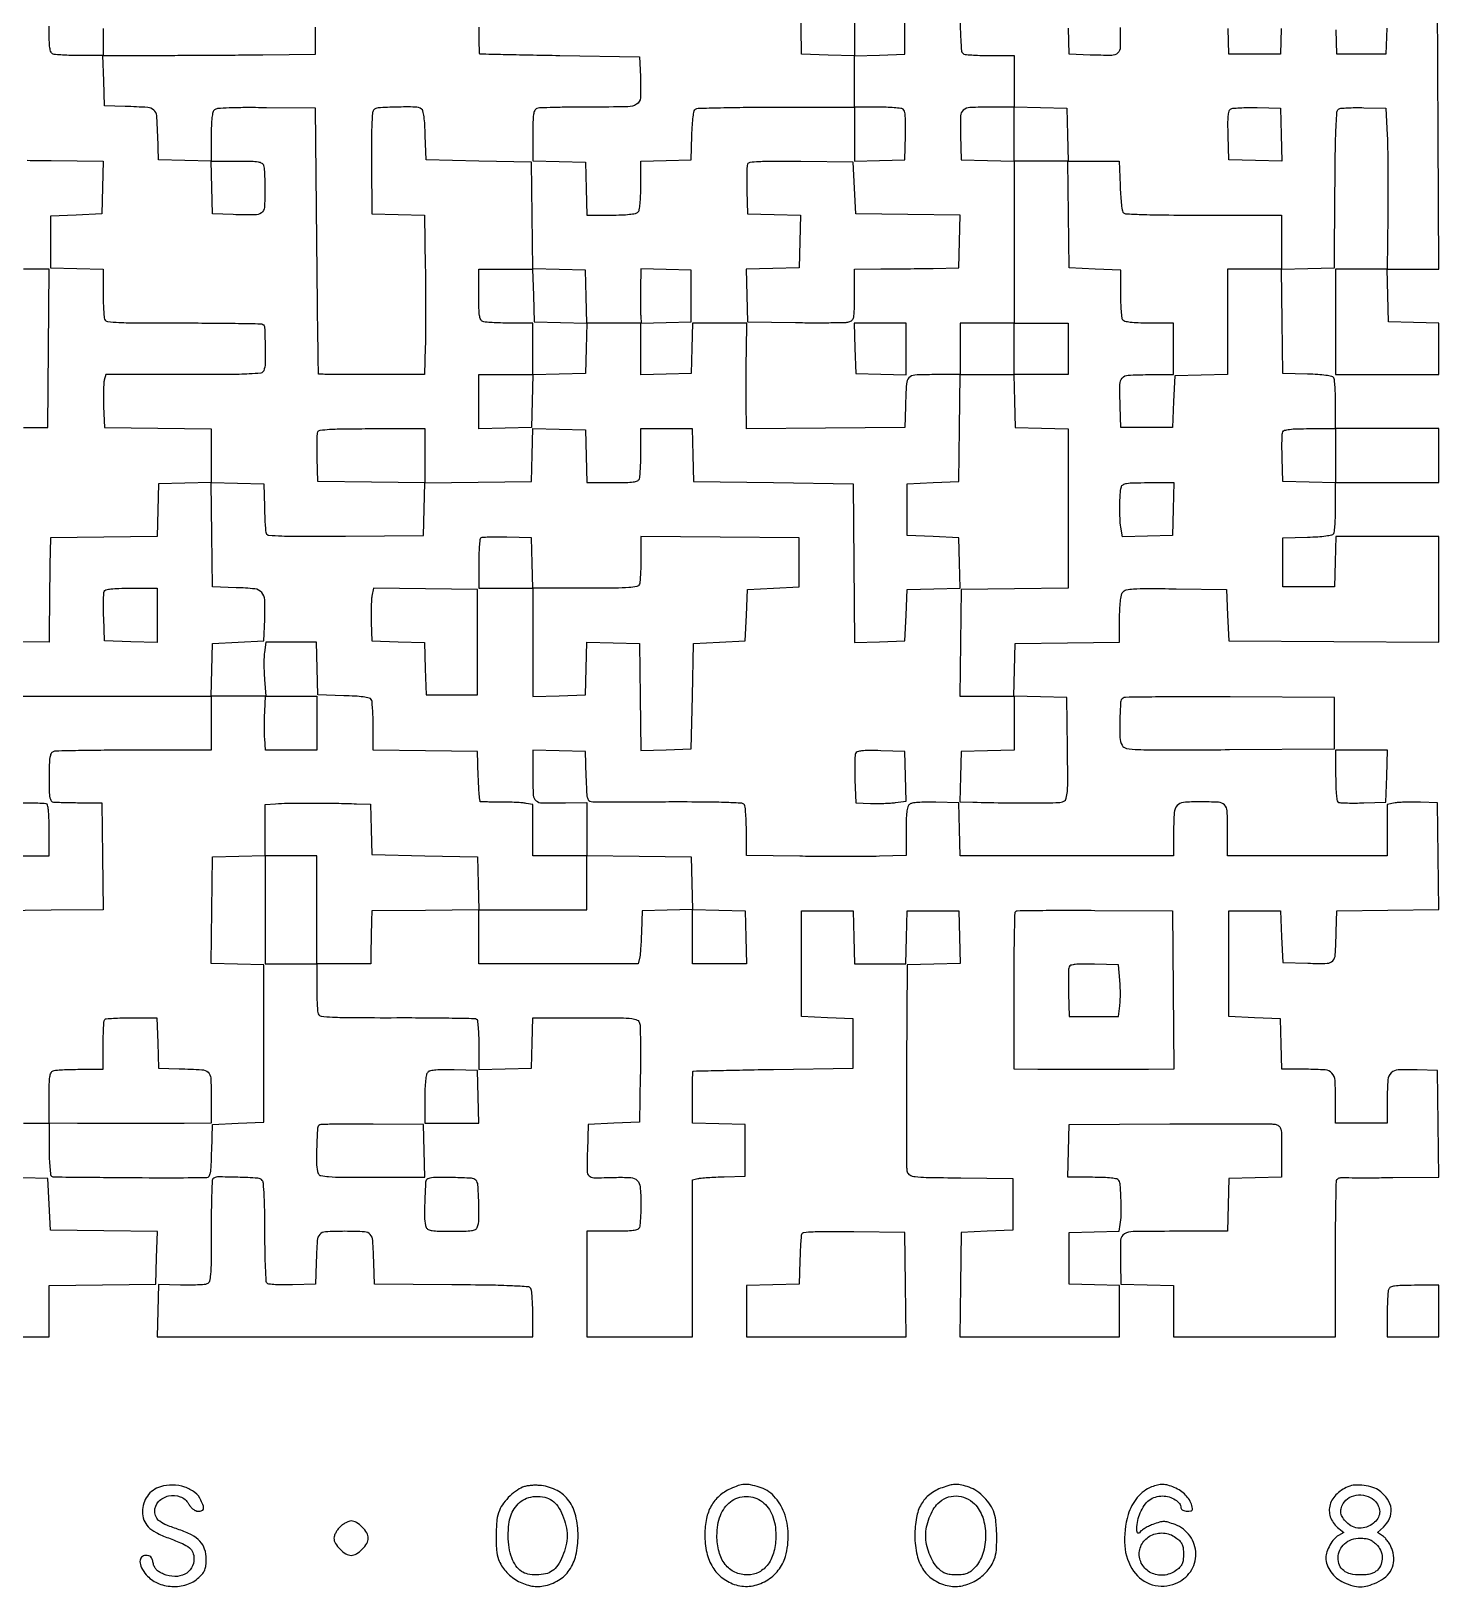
# Model space of a CAD drawing. Extents: x 179 to 1071, y 112 to 1107.
# Drawn here: x 498 to 1071, y 112 to 746 of the extents above; entities that cross this region are included whole.
import ezdxf

# ---------------------------------------------------------------- set-up
doc = ezdxf.new("R2010")
doc.units = 0

msp = doc.modelspace()

# ---------------------------------------------------------------- linework, layer by layer
for points in [[(494.5, 301), (505, 301), (505, 290.559017, 0.008657), (505.070888, 286.465158, 0.013772), (505.288529, 282.968933, 0.008562), (505.593114, 280.128794, 0.227104), (505.994489, 279.503406, 0.136948), (507.16578, 279.164857, 0.000172), (531.767405, 278.947773, 0.00171), (554.050279, 278.835006, 0.00518), (569.216168, 278.967251, 0.248874), (570.132959, 279.476361, 0.098478), (570.684103, 280.857369, 0.034931), (571.002002, 283.644609, 0.004334), (571.216168, 289.75), (571.5, 300.5), (582, 301), (592.5, 301.5), (592.5, 333.5), (592.5, 365.5), (581.730592, 365.784029), (570.961185, 366.068057), (571.230592, 387.784029), (571.5, 409.5), (582.25, 409.783832), (593, 410.067663), (593, 388.033832), (593, 366), (603.5, 366), (614, 366), (614, 356.581787, 0.005955), (614.04434, 352.859136, 0.007835), (614.178441, 349.465166, 0.005921), (614.368182, 346.637538, 0.072015), (614.607457, 345.580567, 0.27851), (615.796305, 344.65573, 0.017494), (620.408816, 344.272477, 0.011076), (628.492564, 344.064158, 0.001282), (646.627967, 344.045121, -0.001807), (658.7405, 344.019687, -0.002876), (669.101161, 343.900887, -0.000629), (678.187109, 343.732989, -0.134258), (679.02051, 343.487324, -0.22646), (679.410077, 342.881967, -0.008523), (679.712275, 340.129688, -0.013906), (679.929058, 336.773553, -0.009173), (680, 332.907151), (680, 322.932337), (690.75, 323.216168), (701.5, 323.5), (701.784983, 333.75), (702.069966, 344), (723.515931, 344, -0.001336), (737.781291, 343.961896, -0.02415), (742.337042, 343.717325, -0.09617), (744.485604, 343.06756, -0.214282), (745.514925, 341.75, -0.054752), (745.724644, 340.165821, -0.00239), (745.822084, 334.579687, -0.004035), (745.852547, 327.942519, -0.002866), (745.783977, 320.5), (745.5, 301.5), (735, 301), (724.5, 300.5), (724.216168, 289.75, 0.006962), (724.113369, 281.508436, 0.201823), (724.918084, 279.603758, 0.196741), (726.849533, 278.822811, 0.006571), (735.272662, 278.969607, -0.02094), (741.865687, 278.895066, -0.182486), (744.500513, 277.736776, -0.18044), (745.728324, 275.119109, -0.020388), (746, 268.459343, -0.006737), (745.955636, 265.166839, -0.008607), (745.821697, 262.135807, -0.006925), (745.631347, 259.610155, -0.069445), (745.393011, 258.581787, -0.205218), (744.601595, 257.76761, -0.063068), (742.913621, 257.30265, -0.030363), (739.960143, 257.059586, -0.005351), (734.393011, 257), (724, 257), (724, 235.5), (724, 214), (745.5, 214), (767, 214), (767, 245.980948), (767, 277.961896), (769.25, 278.480168, -0.033722), (770.597664, 278.696236, -0.005034), (773.335938, 278.919864, -0.005643), (776.580697, 279.115214, -0.004838), (780, 279.24922), (788.5, 279.5), (788.5, 290), (788.5, 300.5), (777.75, 300.783832), (767, 301.067663), (767, 311.533832, -0.002236), (767.018011, 315.561804, -0.003614), (767.073437, 318.988779, -0.000693), (767.148101, 322.000494, -0.211546), (767.25, 322.215202, -0.17361), (767.485732, 322.305806, -0.000063), (776.973438, 322.524285, -0.001003), (787.520802, 322.744669, -0.000608), (800, 322.965202), (832.5, 323.5), (832.5, 333.5), (832.5, 343.5), (822, 344), (811.5, 344.5), (811.5, 366), (811.5, 387.5), (822, 387.5), (832.5, 387.5), (832.783832, 376.75), (833.067663, 366), (843.5, 366), (853.932337, 366), (854.216168, 376.75), (854.5, 387.5), (865, 387.5), (875.5, 387.5), (875.783485, 376.784171), (876.06697, 366.068343), (865.283485, 365.784171), (854.5, 365.5), (854.218667, 324.5, 0.001277), (854.15028, 308.624761, 0.001966), (854.180188, 294.888642, 0.000627), (854.267787, 282.991142, 0.057873), (854.482738, 281.269847, 0.215788), (855.50979, 279.959836, 0.091895), (857.688437, 279.291741, 0.023989), (862.277749, 278.986982, 0.001409), (876.264071, 278.769847), (897.5, 278.5), (897.5, 268), (897.5, 257.5), (887, 257), (876.5, 256.5), (876.230112, 235.25), (875.960225, 214), (908.480112, 214), (941, 214), (941, 224.465017), (941, 234.930034), (930.75, 235.215017), (920.5, 235.5), (920.5, 246), (920.5, 256.5), (930.631735, 256.783677), (940.763471, 257.067355), (941.265853, 259.783677, 0.042686), (941.639743, 263.603785, 0.011554), (941.573654, 269.687402, 0.007485), (941.273638, 275.812799, 0.123147), (940.655298, 277.75, 0.201952), (939.836807, 278.332133, 0.02598), (937.668376, 278.699289, 0.021452), (934.490852, 278.93128, 0.007496), (929.907151, 279), (919.932337, 279), (920.216168, 289.75), (920.5, 300.5), (961.5, 300.778022, -0.001281), (977.376623, 300.845017, -0.00197), (991.117188, 300.813672, -0.000633), (1003.014886, 300.72459, -0.057504), (1004.75, 300.50897, -0.13626), (1006.014143, 299.80291, -0.14825), (1006.683066, 298.56738, -0.046798), (1006.951213, 296.102006, -0.003703), (1007, 289.51478), (1007, 279.067663), (996.25, 278.783832), (985.5, 278.5), (985.216168, 267.75), (984.932337, 257), (963.48522, 257, 0.003172), (946.489098, 256.892187, 0.130219), (942.969477, 255.911786, 0.255109), (941.429219, 253.345662, 0.015238), (941.330622, 244), (941.5, 235.5), (952.25, 235.216168), (963, 234.932337), (963, 224.466168), (963, 214), (995.971999, 214), (1028.943997, 214), (1028.926467, 245.521819, -0.001883), (1028.965495, 257.679269, -0.002991), (1029.100359, 268.085501, -0.000681), (1029.285424, 277.198765, -0.133766), (1029.543058, 278.069669, -0.10555), (1029.907827, 278.450472, -0.059311), (1030.478946, 278.746421, -0.055273), (1031.156048, 278.91872, -0.059205), (1031.83859, 278.932696, 0.023279), (1033.047342, 278.870692, 0.00059), (1038.525502, 278.8514, 0.00126), (1044.957015, 278.852547, 0.000859), (1052.269502, 278.884846), (1071.039005, 279), (1070.769502, 300.75), (1070.5, 322.5), (1062.259538, 322.790288, 0.017872), (1054.49937, 322.786195, 0.184841), (1051.608188, 321.557606, 0.185014), (1050.277655, 318.713153, 0.017911), (1050, 310.964816), (1050, 301), (1039.5, 301), (1029, 301), (1029, 310.065741, 0.014488), (1028.756688, 318.46081, 0.174233), (1027.507482, 321.391309, 0.190134), (1024.726697, 322.724509, 0.017821), (1016.999799, 323), (1007.069966, 323), (1006.784983, 333.25), (1006.5, 343.5), (996, 344), (985.5, 344.5), (985.5, 366), (985.5, 387.5), (996, 387.5), (1006.5, 387.5), (1007, 377), (1007.5, 366.5), (1017.722245, 366.215323, 0.012089), (1025.525487, 366.186732, 0.207027), (1027.801979, 367.227472, 0.170037), (1028.832102, 369.685433, 0.007628), (1029.24922, 379), (1029.5, 387.5), (1050.269446, 387.770348), (1071.038891, 388.040695), (1070.769446, 409.770348), (1070.5, 431.5), (1063.5, 431.807779, 0.009375), (1060.58164, 431.88131, 0.008811), (1057.601562, 431.84799, 0.008811), (1054.961002, 431.725313, 0.029867), (1053.25, 431.512466), (1050, 430.909374), (1050, 420.454687), (1050, 410), (1039.5, 409.964286, -0.000287), (1034.651822, 409.950582, -0.000157), (1028.70625, 409.939062, -0.000157), (1022.665767, 409.931147, -0.000249), (1017.5, 409.928571, -0.000249), (1012.334233, 409.931147, -0.000157), (1006.29375, 409.939062, -0.000157), (1000.348178, 409.950582, -0.000287), (995.5, 409.964286), (985, 410), (985, 420.383369, 0.011924), (984.812508, 428.24427, 0.183306), (983.75002, 430.686975, 0.188442), (981.346514, 431.77596, 0.012724), (973.684259, 431.986345, 0.021785), (967.005257, 431.70861, 0.192087), (964.414889, 430.4101, 0.167476), (963.239573, 427.588612, 0.015708), (963, 419.964816), (963, 410), (952.5, 409.964286, -0.000493), (941.956245, 409.938817, -0.000357), (930.215658, 409.930423, -0.000283), (915.974222, 409.938495, -0.000133), (897.533832, 409.964286), (876.067663, 410), (875.783832, 420.75), (875.5, 431.5), (866.149285, 431.788859, 0.009044), (862.042317, 431.84141, 0.018924), (858.849829, 431.703614, 0.020746), (856.486141, 431.412685, 0.132968), (855.399285, 430.916414, 0.153918), (854.729117, 429.876893, 0.035195), (854.315031, 427.800375, 0.02424), (854.070248, 424.668552, 0.007383), (854, 419.911387), (854, 410.067663), (843.25, 409.783832, -0.005064), (837.674174, 409.693111, -0.001561), (829.26875, 409.667736, -0.001561), (819.865523, 409.698071, -0.001714), (810.75, 409.787186), (789, 410.074372), (788.984687, 419.787186, 0.007449), (788.921913, 423.597425, 0.010331), (788.744276, 427.008299, 0.007157), (788.497575, 429.836519, 0.116676), (788.187767, 430.730426, 0.240104), (787.085444, 431.381616, 0.006035), (781.099863, 431.682505, 0.008124), (772.274087, 431.875895, 0.001892), (757.45308, 431.903709, -0.000249), (745.849231, 431.887357, -0.000382), (735.794931, 431.885886, -0.000124), (727.087835, 431.89343, -0.010898), (725.784983, 431.923282, -0.239243), (724.8732, 432.43853, -0.099191), (724.320971, 433.785652, -0.036199), (723.999923, 436.472204, -0.004694), (723.784983, 442.25), (723.5, 452.5), (712.75, 452.783832), (702, 453.067663), (702, 442.650409, 0.011893), (702.189374, 434.689822, 0.209621), (703.309549, 432.433584, 0.173537), (705.820468, 431.508311, 0.007677), (715.25, 431.564379), (724, 431.750781), (724, 420.87539), (724, 410), (713, 410), (702, 410), (702, 420.420545), (702, 430.841089), (699.25, 431.351952, 0.027039), (697.723363, 431.550936, 0.006067), (695.104687, 431.717216, 0.006276), (692.073046, 431.834682, 0.006037), (689, 431.878021, -0.000644), (686.074434, 431.887722, -0.000936), (683.493089, 431.904442, -0.000463), (681.29991, 431.924786, -0.016083), (680.784983, 431.946613, -0.35974), (680.490142, 432.229765, -0.004554), (680.196289, 434.995255, -0.01072), (679.945704, 438.316231, -0.006519), (679.784983, 442.25), (679.5, 452.5), (658.25, 452.769888), (637, 453.039775), (636.984687, 462.769888, 0.007333), (636.922722, 466.585492, 0.010199), (636.747502, 469.997996, 0.006995), (636.504336, 472.828842, 0.117138), (636.198752, 473.712654, 0.202046), (635.394503, 474.269945, 0.018631), (632.952903, 474.68903, 0.018541), (629.554841, 475.01506, 0.007781), (624.964064, 475.212654), (614.5, 475.5), (614.216168, 486.25), (613.932337, 497), (603.597837, 497), (593.263338, 497), (592.704073, 492.830366, 0.024248), (592.527913, 490.759103, 0.009394), (592.477303, 487.879141, 0.009274), (592.539131, 484.751021, 0.011333), (592.717441, 481.830366), (593.290074, 475), (582.111205, 475), (570.932337, 475), (571.216168, 485.75), (571.5, 496.5), (582, 497), (592.5, 497.5), (592.788833, 506.243181, 0.016437), (592.790065, 514.283794, 0.175522), (591.596909, 517.269158, 0.186549), (588.802745, 518.703343, 0.018997), (581.234094, 519.21398), (571.5, 519.5), (571.230013, 540.784034), (570.960027, 562.068069), (581.730013, 561.784034), (592.5, 561.5), (592.681818, 552.148871, 0.00509), (592.790994, 548.464143, 0.00684), (592.969499, 545.129581, 0.004867), (593.183799, 542.348184, 0.070059), (593.405837, 541.384788, 0.289181), (594.478346, 540.583946, 0.010713), (599.749969, 540.283358, 0.009535), (608.379033, 540.141266, 0.001427), (625.724019, 540.235918), (657.5, 540.5), (657.783635, 551.230591), (658.06727, 561.961183), (679.783635, 562.230591), (701.5, 562.5), (701.784171, 573.283485), (702.068343, 584.06697), (712.784171, 583.783485), (723.5, 583.5), (723.783832, 572.75), (724.067663, 562), (734.426843, 562, 0.005377), (739.973908, 562.059651, 0.030446), (742.919034, 562.302822, 0.063217), (744.602718, 562.767927, 0.20495), (745.393011, 563.581787, 0.07203), (745.632106, 564.638111, 0.005915), (745.821697, 567.465525, 0.007831), (745.955695, 570.859224, 0.005951), (746, 574.581787), (746, 584), (756.466168, 584), (766.932337, 584), (767.216168, 573.25), (767.5, 562.5), (800, 562), (832.5, 561.5), (832.763899, 529.21517), (833.027798, 496.930341), (843.263899, 497.21517), (853.5, 497.5), (854, 508), (854.5, 518.5), (865.284606, 518.784183), (876.069211, 519.068365), (875.784606, 529.284183), (875.5, 539.5), (865, 540), (854.5, 540.5), (854.5, 551), (854.5, 561.5), (865, 562), (875.5, 562.5), (875.769502, 584.25), (876.039005, 606), (886.985671, 606), (897.932337, 606), (898.216168, 595.25), (898.5, 584.5), (909.25, 584.216168), (920, 583.932337), (920, 551.485671), (920, 519.039005), (898.25, 518.769502), (876.5, 518.5), (876.230498, 496.75), (875.960995, 475), (886.980498, 475), (898, 475), (898, 464.033832), (898, 453.067663), (887.25, 452.783832), (876.5, 452.5), (876.215017, 442.25), (875.930034, 432), (881.215017, 431.847929, 0.003553), (895.007668, 431.549123, 0.005959), (906.599726, 431.518542, 0.003028), (916.172908, 431.665364, 0.112737), (918.270149, 432.191769, 0.214178), (919.266645, 433.428162, 0.046802), (919.720858, 436.192522, 0.018732), (919.885967, 441.372928, 0.001862), (919.770149, 453.795967), (919.5, 474.5), (908.716515, 474.784171), (897.93303, 475.068343), (898.216515, 485.784171), (898.5, 496.5), (919.75, 496.769888), (941, 497.039775), (941, 506.328758, -0.009907), (941.079923, 510.361885, -0.01843), (941.329797, 513.622487, -0.020091), (941.712786, 516.097601, -0.109858), (942.252301, 517.330365, -0.179932), (943.692576, 518.280943, -0.040311), (946.65261, 518.718443, -0.017809), (951.988193, 518.881486, -0.002045), (964.002301, 518.771494), (984.5, 518.5), (985, 508), (985.5, 497.5), (1028.25, 497.239264), (1071, 496.978527), (1071, 518.489264), (1071, 540), (1050.034983, 540), (1029.069966, 540), (1028.784983, 529.75), (1028.5, 519.5), (1018, 519.5), (1007.5, 519.5), (1007.5, 529.5), (1007.5, 539.5), (1017.464966, 539.788805, 0.00836), (1021.800174, 539.987032, 0.019108), (1025.055937, 540.315749, 0.01918), (1027.411, 540.737468, 0.199883), (1028.199653, 541.288805, 0.117226), (1028.504905, 542.172107, 0.006962), (1028.747767, 545.008274, 0.010173), (1028.922789, 548.426877, 0.007309), (1028.984687, 552.25), (1029, 562), (1050, 562), (1071, 562), (1071, 573), (1071, 584), (1050, 584), (1029, 584), (1028.984687, 593.75, 0.007309), (1028.922789, 597.573123, 0.010173), (1028.747767, 600.991726, 0.006962), (1028.504905, 603.827893, 0.117226), (1028.199653, 604.711195, 0.199883), (1027.411, 605.262532, 0.01918), (1025.055937, 605.684251, 0.019108), (1021.800174, 606.012968, 0.00836), (1017.464966, 606.211195), (1007.5, 606.5), (1007.230211, 627.715968), (1006.960423, 648.931935), (1017.730211, 649.215968), (1028.5, 649.5), (1028.717722, 681.421034, -0.001721), (1028.882995, 697.524087, -0.008015), (1029.159159, 706.809036, -0.006343), (1029.521091, 712.994135, -0.235006), (1030.217722, 714.17557, -0.121508), (1031.129899, 714.492664, -0.009119), (1033.767081, 714.689462, -0.012182), (1036.959233, 714.791277, -0.008949), (1040.5, 714.754537), (1049.5, 714.5), (1050, 703.5, -0.007393), (1050.174004, 697.822199, -0.002338), (1050.268764, 689.342188, -0.002334), (1050.286074, 679.883841, -0.002591), (1050.212814, 670.75), (1049.925628, 649), (1039.462814, 649), (1029, 649), (1029, 627.5), (1029, 606), (1050, 606), (1071, 606), (1071, 616.465017), (1071, 626.930034), (1060.75, 627.215017), (1050.5, 627.5), (1050.216168, 638.25), (1049.932337, 649), (1060.474707, 649), (1071.017078, 649), (1070.758539, 703.75), (1070.5, 758.5)], [(680, 747.5, 0.002229), (680.018011, 743.459055, 0.003603), (680.073437, 740.021159, 0.000688), (680.148098, 736.999539, 0.21157), (680.25, 736.784798, 0.17361), (680.485732, 736.694194, 0.000063), (689.973438, 736.475715, 0.001003), (700.520802, 736.255331, 0.000608), (713, 736.034798), (745.5, 735.5), (745.796504, 727.503355, -0.017574), (745.813323, 718.729074, -0.253988), (744.291731, 716.136207, -0.132553), (740.751502, 715.121707, -0.003879), (725.062735, 715, 0.002843), (717.322829, 714.955997, 0.00422), (710.544303, 714.821697, 0.001922), (704.775737, 714.636496, 0.082806), (703.581787, 714.393011, 0.20495), (702.767927, 713.602718, 0.063217), (702.302822, 711.919034, 0.030446), (702.059651, 708.973908, 0.005377), (702, 703.426843), (702, 693.067663), (712.75, 692.783832), (723.5, 692.5), (723.783832, 681.75), (724.067663, 671), (733.833832, 671, 0.008739), (738.088767, 671.074372, 0.018512), (741.376818, 671.311437, 0.01939), (743.800954, 671.67228, 0.150842), (744.8, 672.2, 0.150838), (745.327709, 673.199003, 0.019392), (745.688556, 675.622935, 0.018513), (745.925625, 678.910654, 0.00874), (746, 683.165017), (746, 692.930034), (756.25, 693.215017), (766.5, 693.5), (766.788805, 703.464966, -0.00836), (766.987032, 707.800174, -0.019108), (767.315749, 711.055937, -0.01918), (767.737468, 713.411, -0.199883), (768.288805, 714.199653, -0.135448), (769.310601, 714.512221, -0.000948), (778.470774, 714.747767, -0.003568), (788.992264, 714.923251, -0.002265), (801.25, 714.984687), (833, 715), (833, 703.965017), (833, 692.930034), (843.25, 693.215017), (853.5, 693.5), (853.788231, 703.417355, 0.006827), (853.861823, 708.195195, 0.023663), (853.721018, 711.282937, 0.033714), (853.395734, 713.294865, 0.19692), (852.788231, 714.152042, 0.113964), (851.869999, 714.475228, 0.008157), (849.16123, 714.733781, 0.011132), (845.886984, 714.919254, 0.008167), (842.25, 714.984687), (833, 715), (833, 725.465017), (833, 735.930034), (843.25, 736.215017), (853.5, 736.5), (853.5, 758)], [(527, 747), (527, 736), (517.581787, 736, -0.005951), (513.859224, 736.044305, -0.007831), (510.465525, 736.178303, -0.005915), (507.638111, 736.367894, -0.07203), (506.581787, 736.606989, -0.208409), (505.763841, 737.411864, -0.061271), (505.300645, 739.152173, -0.029381), (505.058826, 742.207157, -0.005061), (505, 748.018408)], [(876.046478, 750.921219, 0.010725), (876.266882, 742.580327, 0.016506), (876.653972, 737.804598, 0.279587), (877.581787, 736.606989, 0.07203), (878.638111, 736.367894, 0.005915), (881.465525, 736.178303, 0.007831), (884.859224, 736.044305, 0.005951), (888.581787, 736), (898, 736), (898, 725.5), (898, 715), (889.25, 714.986345, 0.008871), (879.979865, 714.807395, 0.171639), (877.347974, 713.765303, 0.209372), (876.217397, 711.370283, 0.014067), (876.216402, 703.624582), (876.5, 693.5), (887.25, 693.216168), (898, 692.932337), (898, 659.966168), (898, 627), (887, 627), (876, 627), (876, 616.5), (876, 606), (865.519052, 606, 0.011573), (857.528292, 605.815028, 0.199796), (855.214363, 604.72373, 0.170244), (854.170229, 602.243436, 0.007926), (853.75078, 593), (853.5, 584.5), (821.25, 584.236147), (789, 583.972294), (788.941569, 594.736147, -0.001252), (788.927241, 599.635221, -0.000735), (788.933395, 605.495931, -0.000735), (788.956781, 611.355322, -0.001254), (788.995795, 616.25), (789.108452, 627), (778.089209, 627), (767.069966, 627), (766.784983, 616.75), (766.5, 606.5), (756.25, 606.215017), (746, 605.930034), (746, 616.430034), (746, 626.930034), (756.25, 627.215017), (766.5, 627.5), (766.5, 638), (766.5, 648.5), (756.25, 648.784983), (746, 649.069966), (745.894037, 640.784983, 0.002355), (745.866782, 637.411413, 0.00255), (745.872467, 634.125901, 0.0024), (745.905225, 631.309289, 0.012354), (745.969404, 629.75), (746.150733, 627), (735.109198, 627), (724.067663, 627), (723.783832, 637.75), (723.5, 648.5), (712.769409, 648.783635), (702.038817, 649.06727), (701.769409, 670.783635), (701.5, 692.5), (680, 693), (658.5, 693.5), (658.211195, 703.464966, 0.00836), (658.012968, 707.800174, 0.019108), (657.684251, 711.055937, 0.01918), (657.262532, 713.411, 0.199883), (656.711195, 714.199653, 0.137336), (654.005375, 715.016408, 0.011387), (646.589511, 714.997256, 0.009198), (639.066287, 714.667896, 0.206858), (637.169351, 713.704055, 0.158232), (636.677839, 712.469394, 0.006227), (636.418641, 707.541107, 0.008919), (636.272087, 700.956391, 0.003586), (636.296906, 691.954055), (636.5, 671.5), (647.212297, 671.216551), (657.924595, 670.933101), (658.212297, 649.716551, -0.001905), (658.299536, 640.768687, -0.001675), (658.323725, 631.427674, -0.001683), (658.288952, 622.998795, -0.005067), (658.187616, 617.25), (657.875232, 606), (636.437616, 606, -0.001092), (628.201765, 606.017989, -0.001792), (621.230251, 606.073437, -0.000176), (615.000303, 606.147511, -0.207556), (614.771749, 606.25, -0.183527), (614.6765, 606.490608, -0.000025), (614.457283, 622.289062, -0.000649), (614.238217, 639.776614, -0.000392), (614.021749, 660.5), (613.5, 714.5), (593.581286, 714.732424, 0.003585), (584.638857, 714.772656, 0.009591), (578.26892, 714.63344, 0.00746), (573.607424, 714.372347, 0.156728), (572.331286, 713.85998, 0.160947), (571.705299, 712.859104, 0.029882), (571.311448, 710.694865, 0.02248), (571.070759, 707.50498, 0.00759), (571, 702.843724), (571, 692.932337), (560.25, 693.216168), (549.5, 693.5), (549.215131, 703.7397, 0.012174), (548.809521, 711.50884, 0.196929), (547.65727, 713.803333, 0.165236), (545.14566, 714.832838, 0.008001), (536, 715.24922), (527.5, 715.5), (527.215017, 725.75), (526.930034, 736), (548.715017, 736.056109, 0.000502), (558.612541, 736.091544, 0.000298), (570.416286, 736.152691, 0.000298), (582.192959, 736.227724, 0.000513), (592, 736.306109), (613.5, 736.5), (613.5, 747.5)], [(941.185662, 747.454081, -0.011376), (941.242836, 739.340392, -0.205219), (940.205141, 737.019961, -0.187897), (937.769075, 736.063892, -0.009307), (929, 736.204946), (920.5, 736.5), (920.216901, 747.177815)], [(1006.787346, 746.964064), (1006.5, 736.5), (996, 736.5), (985.5, 736.5), (985.212654, 746.964064, 0.007781)], [(1049.783436, 747.21096), (1049.5, 736.5), (1039.5, 736.5), (1029.5, 736.5), (1029.211448, 746.443989, 0.009748)], [(496.030685, 693.313294, -0.002084), (505.783633, 693.230404), (527.067266, 692.960808), (526.783633, 682.230404), (526.5, 671.5), (516, 671), (505.5, 670.5), (505.5, 660), (505.5, 649.5), (516.25, 649.216168), (527, 648.932337), (527, 639.547956, 0.005976), (527.044342, 635.838268, 0.007857), (527.178441, 632.455228, 0.005948), (527.368204, 629.636757, 0.071945), (527.607457, 628.580567, 0.27851), (528.796305, 627.65573, 0.017494), (533.408816, 627.272477, 0.011076), (541.492564, 627.064158, 0.001282), (559.627967, 627.045121, -0.001807), (571.7405, 627.019687, -0.002876), (582.101161, 626.900887, -0.000629), (591.187109, 626.732989, -0.134258), (592.02051, 626.487324, -0.249184), (592.753, 625.233721, -0.00517), (592.977522, 617.761959, -0.009467), (592.983007, 610.612184, -0.087281), (592.393011, 607.581787, -0.278904), (591.200679, 606.655639, -0.016942), (586.504961, 606.267167, -0.010899), (578.29556, 606.046578, -0.001267), (559.912063, 606), (528.038104, 606), (527.473998, 603.75, 0.047969), (527.270341, 602.400533, 0.007225), (527.16227, 599.664062, 0.008052), (527.13333, 596.419301, 0.006878), (527.204946, 593), (527.5, 584.5), (549.25, 584.230498), (571, 583.960995), (571, 573.014329), (571, 562.067663), (560.25, 561.783832), (549.5, 561.5), (549.216365, 550.769409), (548.93273, 540.038817), (527.216365, 539.769409), (505.5, 539.5), (505.322108, 528.5, 0.000682), (505.248714, 523.543453, 0.000421), (505.17529, 517.716243, 0.000423), (505.112468, 511.958917, 0.00076), (505.072108, 507.236147), (505, 496.972294), (472.75, 497.236147)], [(462, 475), (571, 475), (571, 464), (571, 453), (539.581787, 453, 0.001805), (527.425508, 452.956125, 0.002793), (516.928025, 452.821697, 0.000865), (507.83112, 452.638636, 0.086353), (506.581787, 452.393011, 0.201158), (505.772413, 451.618446, 0.0653), (505.305311, 449.993666, 0.031643), (505.060597, 447.163694, 0.005748), (505, 441.893011, 0.004621), (505.052471, 436.215215, 0.038594), (505.297617, 433.659634, 0.111201), (505.82602, 432.38962, 0.223212), (506.75, 431.865717, 0.012202), (507.866578, 431.807401, 0.001131), (510.629687, 431.736888, 0.001456), (513.925494, 431.669845, 0.001142), (517.5, 431.615717), (526.5, 431.5), (526.769447, 409.769944), (527.038894, 388.039889), (505.769447, 387.769944), (484.5, 387.5)]]:
    msp.add_lwpolyline(points, format="xyb")
for points in [[(833, 758.001151), (833, 735.932337), (822.25, 736.216168), (811.5, 736.5), (811.230592, 758.215971)], [(494.5, 584.5), (504.5, 584.5), (504.763853, 616.75), (505.027706, 649), (494.513853, 649)], [(472.5, 214), (505, 214), (505, 224.480498), (505, 234.960995), (526.75, 235.230498), (548.5, 235.5), (548.783633, 246.230404), (549.067266, 256.960808), (527.283633, 257.230404), (505.5, 257.5), (505, 268), (504.5, 278.5), (494.25, 278.784983)]]:
    msp.add_lwpolyline(points)
for points in [[(919.783832, 703.75), (920.067663, 693), (930.417524, 693), (940.767385, 693), (941.163691, 683.25, 0.006915), (941.372233, 679.424139, 0.00954), (941.672418, 675.996875, 0.006601), (942.014256, 673.153453, 0.106517), (942.339015, 672.25, 0.24262), (943.465118, 671.578893, 0.005804), (949.746333, 671.265881, 0.007814), (959.078123, 671.055357, 0.001732), (975.059017, 671), (1007, 671), (1007, 660), (1007, 649), (996, 649), (985, 649), (985, 627.533832), (985, 606.067663), (974.25, 605.783832), (963.5, 605.5), (963, 595), (962.5, 584.5), (952, 584.5), (941.5, 584.5), (941.234794, 593, -0.009482), (941.124473, 602.022336, -0.178904), (942.107081, 604.626541, -0.203909), (944.502092, 605.794207, -0.012833), (952.519052, 606), (963, 606), (963, 616.5), (963, 627), (953.059017, 627, -0.007587), (948.501403, 627.069157, -0.021357), (945.322717, 627.301781, -0.025729), (943.143971, 627.669514, -0.19692), (942.309017, 628.25, -0.117616), (941.989378, 629.152866, -0.007747), (941.737649, 631.923437, -0.010881), (941.558928, 635.269934, -0.007899), (941.5, 639), (941.5, 648.5), (931, 649), (920.5, 649.5), (920.230498, 671.25), (919.960995, 693), (908.980498, 693), (898, 693), (898, 704.0699), (898, 715.139799), (908.75, 714.8199), (919.5, 714.5)], [(1006.784178, 703.715822), (1007.068357, 692.931643), (996.284178, 693.215822), (985.5, 693.5), (985.211769, 703.417355, -0.006876), (985.138755, 708.188309, -0.023532), (985.279841, 711.286645, -0.033346), (985.605372, 713.313808, -0.191957), (986.211769, 714.190377, -0.124984), (987.139371, 714.516029, -0.008749), (989.912207, 714.714491, -0.011964), (993.267189, 714.815263, -0.008708), (997, 714.773022), (1006.5, 714.5)], [(592.368382, 691.25, -0.052118), (592.567124, 690.131333, -0.005345), (592.731094, 687.446458, -0.006621), (592.850206, 684.234391, -0.00524), (592.896585, 680.759217, -0.018708), (592.668098, 674.148064, -0.218696), (591.455573, 671.942058, -0.160338), (588.79005, 671.059789, -0.009093), (580, 671.204946), (571.5, 671.5), (571.216168, 682.25), (570.932337, 693), (581.398781, 693, -0.004664), (587.33311, 692.944639, -0.034899), (590.135492, 692.696181, -0.088126), (591.633806, 692.176274, -0.197779)], [(789.436432, 691.69494, 0.081377), (789.244472, 690.767103, 0.005152), (789.157067, 687.976464, 0.007464), (789.136743, 684.63317, 0.005474), (789.210159, 680.924983), (789.5, 671.5), (800.283485, 671.215829), (811.06697, 670.931657), (810.783485, 660.215829), (810.5, 649.5), (799.716515, 649.215829), (788.93303, 648.931657), (789.216515, 638.215829), (789.5, 627.5), (809, 627.216289, 0.002788), (816.634166, 627.14779, 0.003942), (823.432813, 627.178292, 0.002293), (829.159317, 627.275402, 0.054895), (830.75, 627.485341, 0.136351), (832.014305, 628.195751, 0.147729), (832.683146, 629.43623, 0.046635), (832.95123, 631.909746, 0.003689), (833, 638.519052), (833, 649), (843.75, 649.046894, 0.001159), (848.626468, 649.079466, 0.000692), (854.426563, 649.139675, 0.000693), (860.202902, 649.215634, 0.001202), (865, 649.296894), (875.5, 649.5), (875.783629, 660.230014), (876.067258, 670.960029), (854.783629, 671.230014), (833.5, 671.5), (833, 682), (832.5, 692.5), (811.226273, 692.769957, 0.002397), (800.096014, 692.857837, 0.0131), (794.0794, 692.718847, 0.01632), (790.363561, 692.413716, 0.279403)], [(702.216168, 638.25), (702.5, 627.5), (713.284606, 627.215817), (724.069211, 626.931635), (723.784606, 616.715817), (723.5, 606.5), (712.783492, 606.216508), (702.066984, 605.933016), (701.783492, 595.216508), (701.5, 584.5), (690.75, 584.216168), (680, 583.932337), (680, 594.966168), (680, 606), (691, 606), (702, 606), (702, 616.5), (702, 627), (692.581787, 627, -0.005951), (688.859224, 627.044305, -0.007831), (685.465525, 627.178303, -0.005915), (682.638111, 627.367894, -0.07203), (681.581787, 627.606989, -0.205218), (680.76761, 628.398405, -0.063068), (680.30265, 630.086379, -0.030363), (680.059586, 633.039857, -0.005351), (680, 638.606989), (680, 649), (690.966168, 649), (701.932337, 649)], [(658, 572.980498), (658, 561.960995), (636.25, 562.230498), (614.5, 562.5), (614.210159, 571.924983, -0.005394), (614.136178, 575.631743, -0.007376), (614.154817, 578.970602, -0.005045), (614.239658, 581.758353, -0.081654), (614.428774, 582.674983, -0.278853), (615.340404, 583.383233, -0.014142), (619.241536, 583.728712, -0.012523), (625.417598, 583.944977, -0.002489), (636.468615, 584), (658, 584)], [(1029, 572.966168), (1029, 561.932337), (1018.25, 562.216168), (1007.5, 562.5), (1007.210159, 571.924983, -0.005394), (1007.136178, 575.631743, -0.007376), (1007.154817, 578.970602, -0.005045), (1007.239658, 581.758353, -0.081654), (1007.428774, 582.674983, -0.241018), (1008.150647, 583.322788, -0.034741), (1010.157558, 583.706476, -0.023677), (1013.342601, 583.936534, -0.00619), (1018.468615, 584), (1029, 584)], [(962.783832, 551.25), (962.5, 540.5), (952.343634, 540.216051), (942.187267, 539.932101), (941.533266, 543.8031, -0.031983), (941.161206, 547.387702, -0.01261), (941.09043, 552.350205, -0.012063), (941.260954, 557.209066, -0.044289), (941.713476, 560.25, -0.205164), (942.405166, 561.177156, -0.091695), (943.867496, 561.698137, -0.035281), (946.644496, 561.945485, -0.004576), (952.601219, 562), (963.067663, 562)], [(680.699448, 539.366114, 0.176241), (680.420111, 538.767337, 0.005323), (680.205463, 535.983588, 0.009942), (680.050687, 532.652202, 0.006636), (680, 528.833333), (680, 519), (691, 519), (702, 519), (702, 496.966168), (702, 474.932337), (712.75, 475.216168), (723.5, 475.5), (723.784171, 486.283485), (724.068343, 497.06697), (734.784171, 496.783485), (745.5, 496.5), (745.769599, 474.715233), (746.039198, 452.930467), (756.269599, 453.215233), (766.5, 453.5), (767, 475), (767.5, 496.5), (778, 497), (788.5, 497.5), (789, 508), (789.5, 518.5), (800, 519), (810.5, 519.5), (810.5, 529.5), (810.5, 539.5), (778.25, 539.763853), (746, 540.027706), (746, 531.095641, -0.006268), (745.95567, 527.55935, -0.00815), (745.821697, 524.322719, -0.006326), (745.631787, 521.626534, -0.070978), (745.393011, 520.581787, -0.258599), (744.338059, 519.696313, -0.030079), (741.170238, 519.27562, -0.015925), (735.528268, 519.049581, -0.002049), (723.427994, 519), (702.069966, 519), (701.784983, 529.25), (701.5, 539.5), (691.449448, 539.782781, 0.006672), (687.547259, 539.840477, 0.010046), (684.145783, 539.777033, 0.005301), (681.300668, 539.636532, 0.183378)], [(549, 507.966168), (549, 496.932337), (538.25, 497.216168), (527.5, 497.5), (527.210159, 506.924983, -0.005394), (527.136178, 510.631743, -0.007376), (527.154817, 513.970602, -0.005045), (527.239658, 516.758353, -0.081654), (527.428774, 517.674983, -0.241018), (528.150647, 518.322788, -0.034741), (530.157558, 518.706476, -0.023677), (533.342601, 518.936534, -0.00619), (538.468615, 519), (549, 519)], [(636.492527, 515.769745, 0.030469), (636.278163, 514.024153, 0.008379), (636.154919, 511.257363, 0.008434), (636.120659, 508.111219, 0.008716), (636.19351, 505), (636.5, 497.5), (647.216508, 497.216508), (657.933016, 496.933016), (658.216508, 486.216508), (658.5, 475.5), (669, 475.5), (679.5, 475.5), (679.5, 497), (679.5, 518.5), (658.299017, 518.769745), (637.098034, 519.03949)], [(614, 464), (614, 453), (603.554791, 453), (593.109582, 453), (592.804791, 457.75, -0.011371), (592.711198, 460.01279, -0.005344), (592.688035, 462.940625, -0.005292), (592.729043, 466.010106, -0.007415), (592.835327, 468.75), (593.170654, 475), (603.585327, 475), (614, 475)], [(942.3857, 474.240805, 0.23526), (941.397209, 472.522182, 0.00981), (941.104416, 465.246678, 0.01382), (941.154545, 458.1206, 0.11468), (941.989616, 455.019402, 0.233674), (943.753184, 453.759602, 0.03015), (948.505048, 453.278508, 0.011018), (957.809562, 453.105585, 0.000663), (985.790913, 453.239295), (1028.5, 453.5), (1028.5, 464), (1028.5, 474.5), (986, 474.740805, 0.001645), (969.626997, 474.779714, 0.002638), (955.657049, 474.693262, 0.000501), (943.352192, 474.539875, 0.144303)], [(833.44275, 451.711405, 0.081149), (833.248444, 450.774362, 0.00524), (833.158923, 447.981301, 0.007536), (833.137209, 444.634347, 0.00554), (833.210159, 440.924983), (833.5, 431.5), (839.5, 431.31519, 0.009567), (842.110478, 431.284752, 0.007089), (844.995829, 431.34723, 0.007169), (847.719273, 431.483967, 0.015995), (849.783674, 431.683783), (854.067348, 432.237187), (853.783674, 442.368593), (853.5, 452.5), (843.732592, 452.786422, 0.006215), (838.820487, 452.869374, 0.027145), (835.9185, 452.724677, 0.046335), (834.158442, 452.373938, 0.232847)], [(1029, 442.606989, 0.006641), (1029.064794, 437.728575, 0.022025), (1029.291189, 434.527346, 0.028166), (1029.653423, 432.429233, 0.252484), (1030.25, 431.751652, 0.078742), (1031.115508, 431.578819, 0.004736), (1033.776562, 431.497725, 0.007002), (1036.961474, 431.475462, 0.005109), (1040.5, 431.536442), (1049.5, 431.783558), (1049.783832, 442.391779), (1050.067663, 453), (1039.533832, 453), (1029, 453)], [(485.75, 431.247633, 0.207198), (484.822937, 430.571389, 0.093176), (484.301413, 429.12541, 0.035527), (484.054307, 426.365962, 0.004572), (484, 420.426676), (484, 410), (494.5, 410), (505, 410), (505, 420.5, 0.006115), (504.938605, 425.519928, 0.023109), (504.716761, 428.653883, 0.032554), (504.356007, 430.614501, 0.311377), (503.75, 431.146036, 0.023388), (500.37624, 431.381004, 0.00428), (494.121573, 431.469857, 0.002752), (487.707724, 431.47076, 0.054113)], [(630.215017, 431.189518), (635.930034, 431), (636.215017, 420.75), (636.5, 410.5), (658, 410), (679.5, 409.5), (679.783832, 398.75), (680.067663, 388), (702.033832, 388), (724, 388), (724, 399.019888), (724, 410.039775), (745.25, 409.769888), (766.5, 409.5), (766.783492, 398.783492), (767.066984, 388.066984), (777.783492, 387.783492), (788.5, 387.5), (788.783832, 376.75), (789.067663, 366), (778.033832, 366), (767, 366), (767, 377.034983), (767, 388.069966), (756.75, 387.784983), (746.5, 387.5), (746.24922, 379, -0.004838), (746.115214, 375.580697, -0.005643), (745.919864, 372.335938, -0.005034), (745.696236, 369.597664, -0.033722), (745.480168, 368.25), (744.961896, 366), (712.480948, 366), (680, 366), (680, 377.000158), (680, 388.000316), (658.25, 387.750158), (636.5, 387.5), (636.331123, 383.5, 0.003452), (636.26059, 381.502172, 0.001284), (636.188024, 378.692187, 0.001272), (636.12455, 375.627457, 0.001537), (636.081123, 372.75), (636, 366), (625, 366), (614, 366), (614, 388), (614, 410), (603.5, 410), (593, 410), (593, 420.442502), (593, 430.885004), (597.25, 431.192502, -0.015731), (602.059576, 431.388681, -0.002349), (611.743059, 431.433303, -0.002863), (621.967917, 431.373834, -0.005402)], [(962.763853, 355.25), (963.027706, 323), (952.763853, 322.926805, -0.00126), (944.527276, 322.888824, -0.000694), (934.455126, 322.881746, -0.00058), (922.339842, 322.904102, -0.000334), (907.75, 322.957682), (898, 323), (898, 354.833333, -0.002001), (898.049029, 367.086392, -0.003231), (898.199888, 377.515513, -0.000593), (898.402981, 386.698691, -0.192864), (898.680468, 387.347135, -0.194926), (899.328722, 387.621499, -0.000608), (908.434599, 387.750224, -0.003285), (918.778546, 387.815907, -0.002034), (930.930468, 387.763802), (962.5, 387.5)], [(920.44275, 364.711405, 0.081149), (920.248444, 363.774362, 0.00524), (920.158923, 360.981301, 0.007536), (920.137209, 357.634347, 0.00554), (920.210159, 353.924983), (920.5, 344.5), (930.5, 344.5), (940.5, 344.5), (941.08534, 348.886315, 0.022863), (941.269448, 350.99849, 0.010307), (941.326793, 353.780045, 0.01018), (941.266834, 356.724741, 0.013684), (941.08534, 359.386315), (940.5, 365.5), (930.732592, 365.786422, 0.006215), (925.820487, 365.869374, 0.027145), (922.9185, 365.724677, 0.046335), (921.158442, 365.373938, 0.232847)], [(549.215017, 333.75), (549.5, 323.5), (558, 323.24922, -0.007926), (567.243436, 322.829771, -0.170244), (569.72373, 321.785637, -0.199796), (570.815028, 319.471708, -0.011573), (571, 311.480948), (571, 301), (560, 300.961538, -0.000266), (555.027038, 300.946792, -0.000161), (549.146875, 300.934375, -0.000162), (543.314193, 300.925827, -0.000286), (538.5, 300.923077, -0.000283), (533.651822, 300.925817, -0.000154), (527.70625, 300.934375, -0.000154), (521.665767, 300.946795, -0.000245), (516.5, 300.961538), (505, 301), (505, 311.393011, -0.005351), (505.059586, 316.960143, -0.030363), (505.30265, 319.913621, -0.063068), (505.76761, 321.601595, -0.205218), (506.581787, 322.393011, -0.07203), (507.638111, 322.632106, -0.005915), (510.465525, 322.821697, -0.007831), (513.859224, 322.955695, -0.005951), (517.581787, 323), (527, 323), (527, 332.833333, -0.006327), (527.048294, 336.649913, -0.009526), (527.195833, 339.973958, -0.004912), (527.400114, 342.758552, -0.177413), (527.666667, 343.333333, -0.178487), (528.245225, 343.600176, -0.004542), (531.16264, 343.804167, -0.009139), (534.636817, 343.951722, -0.006042), (538.631684, 344), (548.930034, 344)], [(659.233397, 321.833397, 0.148125), (658.682574, 320.803904, 0.021466), (658.312928, 318.426544, 0.019314), (658.074084, 315.147133, 0.00852), (658, 310.8), (658, 301), (669.033832, 301), (680.067663, 301), (679.783832, 311.75), (679.5, 322.5), (669.983397, 322.783397, 0.008138), (665.607967, 322.842445, 0.021344), (662.471245, 322.699745, 0.026578), (660.271169, 322.386818, 0.148826)], [(615.25, 300.334264, 0.29024), (614.339556, 299.071539, 0.006798), (613.986718, 291.429547, 0.012369), (613.929302, 284.074101, 0.087592), (614.606989, 280.581787, 0.258793), (615.663113, 279.695985, 0.029953), (618.84067, 279.275538, 0.015877), (624.499457, 279.049552, 0.002041), (636.640821, 279), (658.067663, 279), (657.783832, 289.75), (657.5, 300.5), (637, 300.667597, 0.002327), (629.05298, 300.69558, 0.003548), (622.154688, 300.638815, 0.001305), (616.22333, 300.532426, 0.090396)], [(571.666667, 278.333333, 0.189492), (571.396222, 277.712546, 0.001289), (571.195833, 271.774136, 0.00478), (571.048097, 264.933543, 0.003009), (571, 256.940322, -0.001929), (570.95278, 244.701877, -0.0182), (570.721197, 239.455512, -0.042751), (570.250877, 236.647641, -0.242857), (569.274293, 235.551762, -0.073621), (568.152693, 235.30162, -0.007375), (565.404626, 235.142863, -0.009139), (562.10631, 235.061441, -0.007145), (558.524293, 235.089685), (549.5, 235.289825), (549.216168, 224.644912), (548.932337, 214), (625.466168, 214), (702, 214), (701.984687, 223.25, 0.007846), (701.921655, 226.883219, 0.010779), (701.743359, 230.145733, 0.00771), (701.495285, 232.847246, 0.115227), (701.184648, 233.735473, 0.23864), (700.076275, 234.39446, 0.005347), (693.70823, 234.759069, 0.007685), (684.40941, 235.048633, 0.001837), (668.949961, 235.235473), (637.5, 235.5), (637.24922, 244, 0.007917), (636.829981, 253.242461, 0.170046), (635.786945, 255.723064, 0.199962), (633.475172, 256.814721, 0.011614), (625.5, 257, 0.011614), (617.524828, 256.814721, 0.199962), (615.213055, 255.723064, 0.170046), (614.170019, 253.242461, 0.007917), (613.75078, 244), (613.5, 235.5), (604.089648, 235.210352, -0.009121), (600.419196, 235.164365, -0.013235), (597.180754, 235.268621, -0.008795), (594.514137, 235.47232, -0.174636), (593.784546, 235.815454, -0.185154), (593.423442, 236.625726, -0.002397), (593.150024, 242.284041, -0.006554), (592.948978, 248.899277, -0.004207), (592.880927, 256.579719, 0.003921), (592.810715, 265.05126, 0.008577), (592.594775, 271.537051, 0.005403), (592.287647, 276.545887, 0.156427), (591.813584, 277.724617, 0.207736), (589.984582, 278.650069, 0.007144), (581.799068, 279.0145, 0.007316), (573.621237, 279.141865, 0.199157)], [(659.25, 278.337719, 0.289593), (658.339645, 277.071957, 0.006802), (657.98679, 269.429783, 0.012365), (657.929361, 262.073872, 0.087594), (658.606989, 258.581787, 0.200263), (659.377876, 257.773476, 0.065784), (660.989192, 257.305916, 0.03193), (663.792715, 257.060828, 0.00584), (669, 257, 0.00584), (674.207285, 257.060828, 0.03193), (677.010808, 257.305916, 0.065784), (678.622124, 257.773476, 0.200263), (679.393011, 258.581787, 0.087326), (680.032511, 261.868036, 0.012209), (679.98781, 268.81935, 0.008428), (679.648595, 275.924892, 0.182186), (678.8, 277.8, 0.184357), (676.995754, 278.607412, 0.007165), (669.583164, 278.917652, 0.010468), (662.361524, 278.965053, 0.092552)], [(811.493095, 255.77036, 0.066336), (811.300204, 254.886086, 0.003737), (811.090055, 252.082543, 0.005687), (810.902298, 248.731582, 0.004134), (810.766667, 245), (810.5, 235.5), (799.75, 235.216168), (789, 234.932337), (789, 224.466168), (789, 214), (821.519888, 214), (854.039775, 214), (853.769888, 235.25), (853.5, 256.5), (832.726428, 256.77036, 0.002626), (822.230863, 256.851835, 0.012394), (816.211361, 256.71773, 0.013083), (812.345816, 256.434169, 0.28868)], [(1050.606989, 233.418213, 0.070946), (1050.368222, 232.373807, 0.006338), (1050.178303, 229.68135, 0.008159), (1050.044331, 226.449196, 0.006277), (1050, 222.918213), (1050, 214), (1060.5, 214), (1071, 214), (1071, 224.5), (1071, 235), (1061.106989, 235, 0.005748), (1055.836306, 234.939403, 0.031643), (1053.006334, 234.694689, 0.0653), (1051.381554, 234.227587, 0.201158)], [(550.312913, 152.941135, 0.080547), (547.334595, 151.484172, 0.082539), (544.997996, 149.170751, 0.081382), (543.511675, 146.19532, 0.075359), (543, 142.819687, 0.088251), (543.608695, 139.397884, 0.106604), (545.350877, 136.646628, 0.079342), (548.52517, 134.305149, 0.030305), (553.56257, 132.076098, -0.012766), (559.249276, 129.79459, -0.068394), (562.101231, 128.070876, -0.127114), (563.504011, 126.177735, -0.096506), (564, 123.631935, -0.133743), (562.97818, 119.88019, -0.143813), (560.214221, 117.288151, -0.125869), (556.164289, 116.394312, -0.090894), (551.625882, 117.382957, -0.033425), (549.828634, 118.279238, -0.072763), (548.628001, 119.239664, -0.083088), (547.849581, 120.414844, -0.055517), (547.358856, 121.955719, 0.035778), (546.942194, 123.467567, 0.109162), (546.38187, 124.365459, 0.133612), (545.569189, 124.841373, 0.066126), (544.375, 125, 0.201516), (542.659605, 124.279376, 0.202821), (541.97951, 122.55247, 0.114594), (542.648681, 119.966731, 0.054573), (544.573001, 117.095612, 0.115096), (549.064733, 113.736593, 0.090542), (554.995438, 112.333363, 0.08996), (561.074044, 113.113817, 0.111516), (565.985765, 115.986703, 0.033119), (567.558924, 117.664499, 0.076265), (568.438285, 119.149037, 0.070558), (568.870027, 120.900732, 0.025198), (569, 123.478133, 0.082216), (568.33212, 127.512433, 0.104238), (566.407899, 130.752937, 0.086874), (563.027367, 133.343734, 0.042065), (557.985515, 135.454705, -0.016038), (552.892127, 137.282292, -0.065606), (550.027607, 138.875585, -0.115624), (548.535434, 140.640181, -0.11848), (548, 142.868065, -0.189021), (549.571643, 146.876847, -0.151101), (553.621521, 149.215023, -0.145907), (558.394528, 148.899032, -0.176186), (561.79651, 146.006323, 0.040709), (562.668969, 144.727514, 0.060471), (563.64127, 143.784858, 0.070627), (564.67977, 143.206547, 0.091321), (565.75, 143.006323, 0.070043), (567.244323, 143.212407, 0.269108), (567.871214, 143.86133, 0.148078), (567.808514, 145.074203, 0.020467), (566.845874, 147.438924, 0.122509), (564.314661, 150.625166, 0.083793), (560.214882, 152.803882, 0.076964), (555.27177, 153.640433, 0.077212)], [(698.604322, 153.005326, 0.071877), (695.71922, 151.618475, 0.042159), (692.724617, 149.217296, 0.041605), (690.113201, 146.284564, 0.060083), (688.376839, 143.282119, 0.07604), (687.399794, 139.495421, 0.021235), (687.042426, 133.368656, 0.021382), (687.208244, 127.219267, 0.072833), (688.061334, 123.3151, 0.091885), (690.966032, 118.510735, 0.078339), (695.548416, 114.748801, 0.079548), (700.994027, 112.622434, 0.10007), (706.396867, 112.54663, 0.08835), (712.464326, 114.842136, 0.108354), (716.87266, 118.980284, 0.095028), (719.521253, 125.046784, 0.05463), (720.423899, 133, 0.058862), (719.498033, 141.105872, 0.100406), (716.658323, 147.273956, 0.113335), (711.933165, 151.364121, 0.090523), (705.494902, 153.406823, 0.026557), (703.753454, 153.53518, 0.019671), (701.822897, 153.498756, 0.019997), (699.997959, 153.318986, 0.041623)], [(782.5, 152.119269, 0.072233), (777.913059, 149.148703, 0.085313), (774.659506, 145.139049, 0.077576), (772.727802, 139.953904, 0.048566), (772.04947, 133.5, 0.056726), (772.832081, 126.121242, 0.084236), (775.279995, 120.116129, 0.093645), (779.33055, 115.696875, 0.087991), (784.79991, 112.941802, 0.110101), (790.913138, 112.502257, 0.094342), (797.017372, 114.631855, 0.092753), (801.994597, 118.899327, 0.101909), (804.891347, 124.546924, 0.072755), (806.055295, 133.768442, 0.085784), (804.388424, 142.396204, 0.098005), (800.2163, 149.08969, 0.1325), (794.181998, 152.827326, 0.02336), (790.680861, 153.700401, 0.064642), (788.15229, 153.874052, 0.066614), (785.706782, 153.394675, 0.025975)], [(868.740524, 152.570688, 0.077109), (863.673892, 149.824654, 0.10107), (860.215778, 145.871959, 0.086425), (858.243052, 140.380555, 0.043142), (857.605048, 133, 0.054972), (858.481237, 125.054617, 0.095415), (861.117711, 118.987272, 0.108627), (865.526487, 114.845202, 0.08832), (871.603133, 112.54663, 0.10007), (877.005973, 112.622434, 0.079548), (882.451584, 114.748801, 0.078339), (887.033968, 118.510735, 0.091885), (889.938666, 123.3151, 0.072427), (890.794526, 127.216806, 0.022339), (890.955432, 133.249711, 0.022321), (890.577772, 139.270876, 0.07283), (889.581906, 143.127876, 0.058439), (887.765423, 146.338834, 0.047723), (885.140433, 149.290149, 0.048636), (882.070178, 151.630396, 0.068806), (878.931325, 153.019696, 0.021312), (876.020281, 153.721845, 0.059594), (873.93022, 153.878927, 0.056762), (871.805315, 153.541604, 0.017982)], [(954, 152.879272, 0.068335), (950.951491, 151.154486, 0.054523), (948.211925, 148.549239, 0.052175), (945.991049, 145.284318, 0.051145), (944.476492, 141.608886, 0.089561), (943.076501, 128.936294, 0.134457), (946.722922, 118.492921, 0.174377), (954.312019, 113.048873, 0.165898), (963.812111, 113.541498, 0.147535), (969.83673, 118.34961, 0.154655), (972.057369, 125.595176, 0.154395), (969.700757, 132.80644, 0.146985), (963.584658, 137.520819, 0.016074), (960.732997, 138.506077, 0.07433), (959.01288, 138.769796, 0.075436), (957.302842, 138.516867, 0.016846), (954.50433, 137.554804, 0.022813), (952.71192, 136.774857, 0.024568), (951.043174, 135.851982, 0.025093), (949.700271, 134.92441, 0.097283), (949.034739, 134.168946, -0.598866), (948.33512, 134.194573, -0.124468), (948.00147, 135.780563, -0.039777), (948.415824, 139.221973, -0.050306), (949.361984, 142.282119, -0.050963), (951.036951, 145.331946, -0.079853), (953.101585, 147.489325, -0.087582), (955.586436, 148.761805, -0.074779), (958.5, 149.2, -0.072021), (961.183239, 148.811483, -0.07185), (963.648454, 147.67777, -0.082605), (965.398662, 146.081816, -0.168218), (966, 144.345012, 0.174782), (966.191094, 143.815049, 0.099347), (966.727205, 143.380971, 0.074235), (967.550537, 143.09493, 0.046577), (968.567388, 143, 0.02879), (969.955586, 143.079999, 0.192105), (970.55309, 143.402327, 0.214762), (970.72708, 144.022786, 0.036542), (970.449107, 145.25, 0.06074), (969.428849, 147.552356, 0.058003), (967.872108, 149.581814, 0.054954), (965.806715, 151.289187, 0.04518), (963.282119, 152.638016, 0.031468), (960.69919, 153.544366, 0.062224), (958.55442, 153.869116, 0.06464), (956.449559, 153.651303, 0.036568)], [(1034.000513, 152.92772, 0.098627), (1029.075228, 149.604297, 0.142407), (1026.582389, 145.015872, 0.155847), (1027.046614, 140.115023, 0.12445), (1030.280295, 135.872555), (1032.32651, 134.24511), (1030.173605, 133.092911, 0.094254), (1028.357864, 131.626546, 0.046585), (1026.652458, 129.188528, 0.04634), (1025.408462, 126.437504, 0.083207), (1025, 124, 0.088716), (1025.522833, 121.07652, 0.068863), (1027.050794, 118.221827, 0.065174), (1029.397452, 115.748459, 0.063919), (1032.316317, 113.943379, 0.035323), (1035.978499, 112.583406, 0.071839), (1039.01153, 112.151272, 0.071495), (1042.05232, 112.594234, 0.034693), (1045.740926, 113.969008, 0.070477), (1049.402922, 116.299932, 0.102005), (1051.746908, 119.320569, 0.10609), (1052.649934, 122.928773, 0.081414), (1052.127324, 126.969367, 0.038667), (1051.479795, 128.646837, 0.0328), (1050.550137, 130.30392, 0.034109), (1049.487993, 131.715599, 0.069494), (1048.445803, 132.627468), (1045.974312, 134.246851), (1048.446712, 136.538195, 0.101954), (1050.96004, 140.057361, 0.130976), (1051.577565, 143.970793, 0.123484), (1050.165086, 147.844042, 0.084837), (1046.913425, 151.233302, 0.079068), (1044.164993, 152.660809, 0.047725), (1040.579919, 153.48456, 0.047924), (1036.932361, 153.611175, 0.084172)], [(709.885708, 147.3675, -0.094233), (712.160197, 145.030633, -0.046083), (714.130844, 141.352528, -0.044302), (715.497181, 137.104801, -0.055724), (715.956076, 133, -0.055724), (715.497181, 128.895199, -0.044302), (714.130844, 124.647472, -0.046083), (712.160197, 120.969367, -0.094233), (709.885708, 118.6325, -0.099708), (707.230354, 117.471276, -0.050083), (703.578695, 117.055341, -0.050201), (699.944453, 117.372264, -0.106326), (697.352869, 118.465394, -0.092392), (695.123773, 120.738954, -0.058742), (693.427145, 124.046867, -0.051075), (692.357102, 128.160107, -0.03813), (692, 132.836029, -0.024184), (692.23315, 137.653536, -0.057443), (692.98512, 141.156169, -0.070154), (694.394617, 143.95646, -0.054302), (696.635837, 146.538309, -0.101052), (699.452656, 148.249807, -0.070634), (703.102713, 149.003148, -0.070371), (706.833216, 148.711541, -0.098439)], [(795.486321, 146.8321, -0.069979), (797.860809, 144.356476, -0.060844), (799.595445, 141.205861, -0.054991), (800.648366, 137.428896, -0.040522), (801, 133.097218, -0.060079), (800.206811, 126.519811, -0.095905), (797.847609, 121.392633, -0.116238), (794.140977, 118.162056, -0.12196), (789.447767, 117, -0.109482), (784.332024, 118.133755, -0.118914), (780.350685, 121.306873, -0.102022), (777.845555, 126.390837, -0.063709), (777, 133, -0.039799), (777.349679, 137.386057, -0.055105), (778.398367, 141.186884, -0.061272), (780.131616, 144.346776, -0.070161), (782.513679, 146.8321, -0.088676), (785.50599, 148.426731, -0.078344), (789, 148.977583, -0.078344), (792.49401, 148.426731, -0.088676)], [(881.838591, 146.007563, -0.117417), (885.22875, 140.498302, -0.077873), (886.434678, 133.139833, -0.077392), (885.332113, 125.717487, -0.112829), (882.020672, 120.022129, -0.032959), (880.338419, 118.443779, -0.076284), (878.852738, 117.562531, -0.070683), (877.100819, 117.130143, -0.025216), (874.521867, 117, -0.025726), (871.998004, 117.129945, -0.064488), (870.206878, 117.5525, -0.070541), (868.678317, 118.390187, -0.035822), (867.017351, 119.828803, -0.064408), (865.056947, 122.371728, -0.041248), (863.447276, 125.741162, -0.040305), (862.371622, 129.444777, -0.050566), (862.011154, 133, -0.050566), (862.371622, 136.555223, -0.040305), (863.447276, 140.258838, -0.041248), (865.056947, 143.628272, -0.064408), (867.017351, 146.171197, -0.099081), (870.410828, 148.432918, -0.100689), (874.393656, 149.197497, -0.09956), (878.395057, 148.346693, -0.094637)], [(1045.25, 146.886204, -0.082809), (1046.588137, 144.590181, -0.116143), (1046.897385, 142.24645, -0.116971), (1046.1285, 140.02307, -0.084816), (1044.365141, 138.07258, -0.07889), (1041.612147, 136.536053, -0.096953), (1038.711131, 136.072925, -0.099763), (1035.91346, 136.739388, -0.088396), (1033.454545, 138.454545, -0.047406), (1031.86032, 140.383568, -0.10455), (1031.141388, 142.144701, -0.110777), (1031.217408, 143.978844, -0.057393), (1032.065372, 146.122148, -0.150914), (1034.517749, 148.547377, -0.105989), (1038.285491, 149.58638, -0.102589), (1042.253309, 149.000589, -0.132476)], [(623.454545, 136.545455, 0.037888), (622.515253, 135.451898, 0.03471), (621.721023, 134.197727, 0.036522), (621.171988, 132.975261, 0.0875), (621, 132, 0.139429), (621.607738, 129.86299, 0.057878), (623.488252, 127.488252, 0.057878), (625.86299, 125.607738, 0.139429), (628, 125, 0.139429), (630.13701, 125.607738, 0.057878), (632.511748, 127.488252, 0.057878), (634.392262, 129.86299, 0.139429), (635, 132, 0.139429), (634.392262, 134.13701, 0.057878), (632.511748, 136.511748, 0.057878), (630.13701, 138.392262, 0.139429), (628, 139, 0.0875), (627.024739, 138.828012, 0.036522), (625.802273, 138.278977, 0.03471), (624.548102, 137.484747, 0.037888)], [(964.365141, 131.92742, -0.045654), (965.69448, 130.6696, -0.083378), (966.479758, 129.404217, -0.071333), (966.879138, 127.817782, -0.026055), (967, 125.5, -0.026055), (966.879138, 123.182218, -0.071333), (966.479758, 121.595783, -0.083378), (965.69448, 120.3304, -0.045654), (964.365141, 119.07258, -0.130886), (959.512578, 116.985256, -0.136367), (954.347024, 117.635021, -0.144261), (950.458717, 120.796985, -0.151523), (949, 125.5, -0.151523), (950.458717, 130.203015, -0.144261), (954.347024, 133.364979, -0.136367), (959.512578, 134.014744, -0.130886)], [(1045.545455, 129.545455, -0.090355), (1047.26462, 127.060266, -0.095761), (1047.951514, 124.178814, -0.099904), (1047.50611, 121.348151, -0.107962), (1046, 119, -0.065976), (1044.779383, 118.065055, -0.06097), (1043.325, 117.45, -0.047884), (1041.469613, 117.107382, -0.02173), (1039, 117, -0.055728), (1035.076253, 117.43869, -0.110825), (1032.265695, 118.77365, -0.131491), (1030.591895, 120.997813, -0.096208), (1030, 124.045455, -0.107434), (1030.674605, 127.148849, -0.105107), (1032.579331, 129.720288, -0.098475), (1035.483948, 131.412398, -0.082984), (1039, 132, -0.032708), (1041.063279, 131.864886, -0.057058), (1042.724242, 131.45, -0.061499), (1044.162777, 130.69813, -0.045266)]]:
    msp.add_lwpolyline(points, format="xyb", close=True)
for points in [[(833.215017, 616.75), (833.5, 606.5), (843.75, 606.215017), (854, 605.930034), (854, 616.465017), (854, 627), (843.465017, 627), (832.930034, 627)], [(920, 616.5), (920, 606), (909, 606), (898, 606), (898, 616.5), (898, 627), (909, 627), (920, 627)]]:
    msp.add_lwpolyline(points, close=True)

doc.saveas('drawing.dxf')
